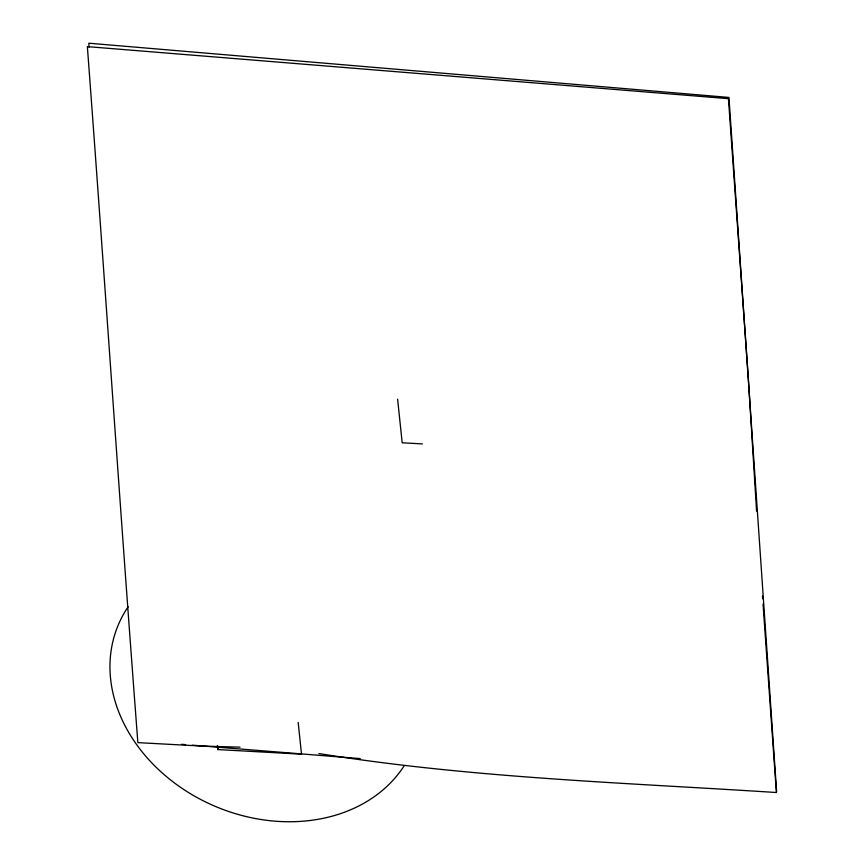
<?xml version="1.0" encoding="UTF-8"?>
<svg xmlns="http://www.w3.org/2000/svg" width="864" height="864" viewBox="0 0 864 864"><rect width="100%" height="100%" fill="white"/><g stroke="black" fill="none" stroke-linecap="round" stroke-linejoin="round"><path stroke-width="1.3" d="M298.166 722.369L301.514 754.175L217.793 749.563L218.851 747.09M240.073 747.144L202.738 746.118L137.862 742.63C120.172 510.689 104.792 278.586 87.361 46.613L728.428 98.68L748.321 378.13L756.572 511.142M422.356 443.902L402.192 442.789L397.613 399.179M181.602 744.304L185.63 744.628M192.348 745.168L360.245 758.614M318.838 753.548C470.21 777.892 623.635 782.654 776.39 792.515L763.042 604.109M217.372 745.589L217.793 749.563M762.448 596.095L762.653 598.763M89.111 47.228L88.819 43.2L728.957 97.438L776.639 791.942M404.255 765.655A159.862 129.168 23.2 0 1 193.925 795.766A159.862 129.168 23.2 0 1 128.131 606.809"/></g></svg>
